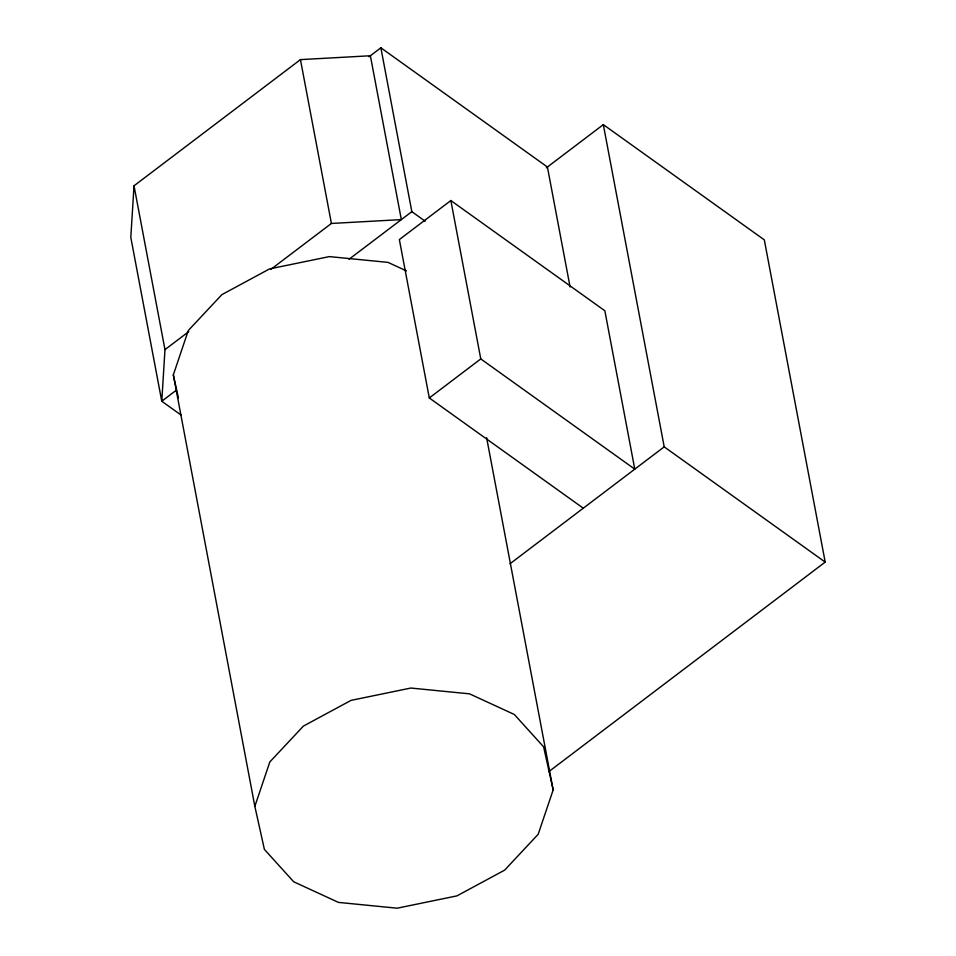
<?xml version="1.0" encoding="UTF-8"?>
<svg xmlns="http://www.w3.org/2000/svg" width="956" height="956" viewBox="0 0 956 956"><rect width="100%" height="100%" fill="white"/><g stroke="black" fill="none" stroke-linecap="round" stroke-linejoin="round"><path stroke-width="1.43" d="M270.775 269.425L331.409 223.453L401.341 219.605L370.378 55.759L300.447 59.619L134.019 185.799L130.805 237.399L161.767 401.245L181.078 415.059M134.019 185.799L164.982 349.633L161.767 401.245L176 390.454M486.616 437.705L553.165 789.907L538.168 834.301L504.625 870.151L456.944 895.88L397.134 908.2L338.46 902.404L293.683 881.767L264.382 849.382L254.846 806.338L173.323 374.895L188.308 330.501L221.864 294.651L269.532 268.911L329.342 256.602L388.017 262.386L406.455 270.883M254.846 806.338L269.831 761.944L303.387 726.106L351.055 700.366L410.865 688.045L469.539 693.841L514.328 714.479L543.617 746.863L553.165 789.907M369.028 56.786L380.87 47.8L547.418 167.013L570.087 286.967M164.982 349.633L188.762 331.613M349.024 259.267L411.833 211.646L380.87 47.8M450.85 200.545L480.772 358.918L634.784 469.157L604.849 310.772L450.85 200.545L399.357 239.574L429.292 397.959L583.291 508.198M546.39 167.79L603.32 124.627L764.31 239.86L825.195 562.092L548.875 771.588M429.292 397.959L480.772 358.918M510.026 563.741L664.205 446.846L603.32 124.627M411.833 211.646L425.109 221.147M664.205 446.846L825.195 562.092M173.323 374.895L178.414 397.851M300.447 59.619L331.409 223.453"/></g></svg>
